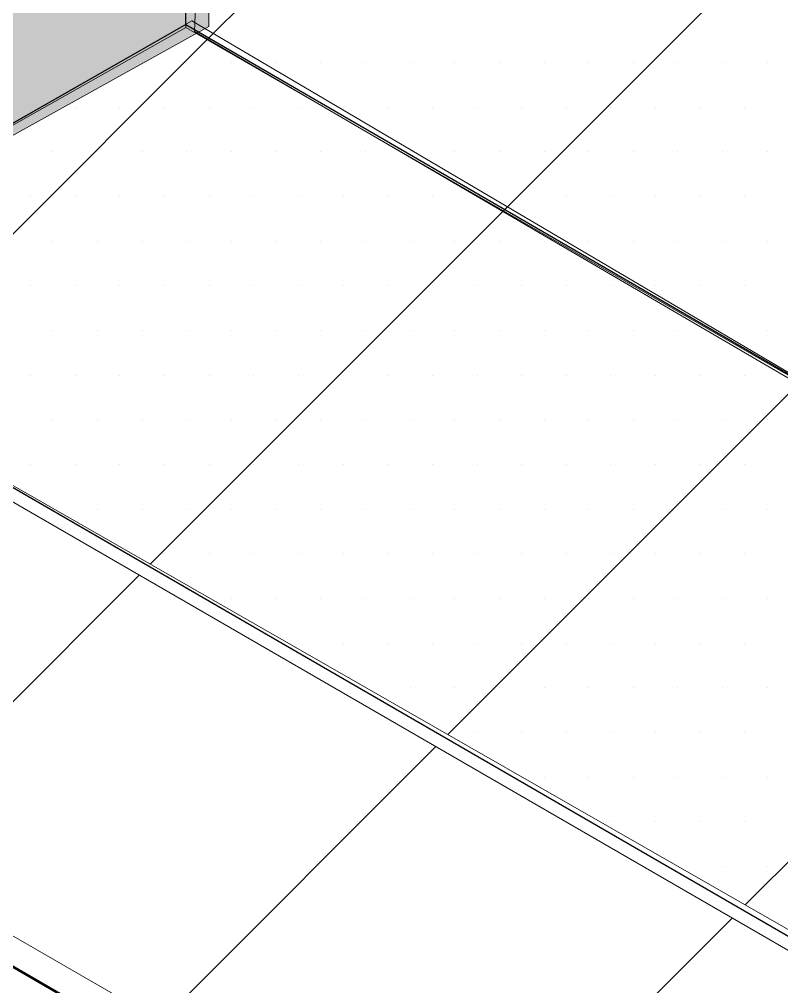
# Model space of a CAD drawing. Extents: x -1328 to 5679, y -4611 to 1603.
# Drawn here: x -246.78 to -223.73, y 946.5 to 975.73 of the extents above; entities that cross this region are included whole.
import ezdxf

# ---------------------------------------------------------------- set-up
doc = ezdxf.new("R2010")
doc.units = 0
doc.header["$MEASUREMENT"] = 0
for name, color, linetype, lineweight in [('.ATI-HATCH', 7, 'Continuous', 0), ('G-ANNO-TTLB', 7, 'Continuous', 0), ('Layer 12', 7, 'Continuous', 0), ('TYVEK', 7, 'Continuous', 0)]:
    doc.layers.add(name, color=color, linetype=linetype, lineweight=lineweight)
pattern_1 = [(45, (0, 0), (-7.07107, 7.07107), [])]

# ---------------------------------------------------------------- blocks, each defined once
blk = doc.blocks.new('Block_251')
at = {"layer": '.ATI-HATCH'}
for points in [[(-192.587, 947.13), (-192.587, 947.13), (-192.582, 962.97), (-192.582, 962.97), (-192.582, 962.97), (-223.739, 980.945), (-223.739, 980.945), (-223.739, 980.945), (-241.741, 991.338), (-241.741, 991.338), (-241.741, 991.338), (-241.741, 975.488), (-241.741, 975.488), (-241.741, 975.488), (-192.587, 947.13), (-192.587, 947.13)], [(-241.741, 975.488), (-241.741, 975.488), (-252.017, 969.7), (-252.017, 969.7), (-252.017, 969.7), (-256.57, 967.136), (-256.57, 967.136), (-256.57, 967.136), (-192.592, 930.126), (-192.592, 930.126), (-192.592, 930.126), (-192.587, 947.13), (-192.587, 947.13), (-192.587, 947.13), (-241.741, 975.488), (-241.741, 975.488)]]:
    blk.add_open_spline(points, degree=3, knots=[0, 0, 0, 0, 1, 1, 1, 2, 2, 2, 3, 3, 3, 4, 4, 4, 5, 5, 5, 5], dxfattribs=at)
at = {"layer": '.ATI-HATCH', "color": 8, "lineweight": 0, "true_color": 0x808080}
for points in [[(-243.064, 974.433), (-243.064, 974.433), (-243.064, 974.433), (-243.064, 974.433)], [(-241.714, 974.433), (-241.714, 974.433), (-241.714, 974.433), (-241.714, 974.433)], [(-240.364, 974.433), (-240.364, 974.433), (-240.364, 974.433), (-240.364, 974.433)], [(-239.013, 974.433), (-239.013, 974.433), (-239.013, 974.433), (-239.013, 974.433)], [(-237.663, 974.433), (-237.663, 974.433), (-237.663, 974.433), (-237.663, 974.433)], [(-236.313, 974.433), (-236.313, 974.433), (-236.313, 974.433), (-236.313, 974.433)], [(-234.963, 974.433), (-234.963, 974.433), (-234.963, 974.433), (-234.963, 974.433)], [(-233.613, 974.433), (-233.613, 974.433), (-233.613, 974.433), (-233.613, 974.433)], [(-232.262, 974.433), (-232.262, 974.433), (-232.262, 974.433), (-232.262, 974.433)], [(-230.912, 974.433), (-230.912, 974.433), (-230.912, 974.433), (-230.912, 974.433)], [(-229.562, 974.433), (-229.562, 974.433), (-229.562, 974.433), (-229.562, 974.433)], [(-228.212, 974.433), (-228.212, 974.433), (-228.212, 974.433), (-228.212, 974.433)], [(-226.862, 974.433), (-226.862, 974.433), (-226.862, 974.433), (-226.862, 974.433)], [(-225.511, 974.433), (-225.511, 974.433), (-225.511, 974.433), (-225.511, 974.433)], [(-224.161, 974.433), (-224.161, 974.433), (-224.161, 974.433), (-224.161, 974.433)], [(-245.089, 973.083), (-245.089, 973.083), (-245.089, 973.083), (-245.089, 973.083)], [(-243.739, 973.083), (-243.739, 973.083), (-243.739, 973.083), (-243.739, 973.083)], [(-242.389, 973.083), (-242.389, 973.083), (-242.389, 973.083), (-242.389, 973.083)], [(-241.039, 973.083), (-241.039, 973.083), (-241.039, 973.083), (-241.039, 973.083)], [(-239.688, 973.083), (-239.688, 973.083), (-239.688, 973.083), (-239.688, 973.083)], [(-238.338, 973.083), (-238.338, 973.083), (-238.338, 973.083), (-238.338, 973.083)], [(-236.988, 973.083), (-236.988, 973.083), (-236.988, 973.083), (-236.988, 973.083)], [(-235.638, 973.083), (-235.638, 973.083), (-235.638, 973.083), (-235.638, 973.083)], [(-234.288, 973.083), (-234.288, 973.083), (-234.288, 973.083), (-234.288, 973.083)], [(-232.938, 973.083), (-232.938, 973.083), (-232.938, 973.083), (-232.938, 973.083)], [(-231.587, 973.083), (-231.587, 973.083), (-231.587, 973.083), (-231.587, 973.083)], [(-230.237, 973.083), (-230.237, 973.083), (-230.237, 973.083), (-230.237, 973.083)], [(-228.887, 973.083), (-228.887, 973.083), (-228.887, 973.083), (-228.887, 973.083)], [(-227.537, 973.083), (-227.537, 973.083), (-227.537, 973.083), (-227.537, 973.083)], [(-226.187, 973.083), (-226.187, 973.083), (-226.187, 973.083), (-226.187, 973.083)], [(-224.836, 973.083), (-224.836, 973.083), (-224.836, 973.083), (-224.836, 973.083)], [(-245.764, 971.733), (-245.764, 971.733), (-245.764, 971.733), (-245.764, 971.733)], [(-244.414, 971.733), (-244.414, 971.733), (-244.414, 971.733), (-244.414, 971.733)], [(-243.064, 971.733), (-243.064, 971.733), (-243.064, 971.733), (-243.064, 971.733)], [(-241.714, 971.733), (-241.714, 971.733), (-241.714, 971.733), (-241.714, 971.733)], [(-240.364, 971.733), (-240.364, 971.733), (-240.364, 971.733), (-240.364, 971.733)], [(-239.013, 971.733), (-239.013, 971.733), (-239.013, 971.733), (-239.013, 971.733)], [(-237.663, 971.733), (-237.663, 971.733), (-237.663, 971.733), (-237.663, 971.733)], [(-236.313, 971.733), (-236.313, 971.733), (-236.313, 971.733), (-236.313, 971.733)], [(-234.963, 971.733), (-234.963, 971.733), (-234.963, 971.733), (-234.963, 971.733)], [(-233.613, 971.733), (-233.613, 971.733), (-233.613, 971.733), (-233.613, 971.733)], [(-232.262, 971.733), (-232.262, 971.733), (-232.262, 971.733), (-232.262, 971.733)], [(-230.912, 971.733), (-230.912, 971.733), (-230.912, 971.733), (-230.912, 971.733)], [(-229.562, 971.733), (-229.562, 971.733), (-229.562, 971.733), (-229.562, 971.733)], [(-228.212, 971.733), (-228.212, 971.733), (-228.212, 971.733), (-228.212, 971.733)], [(-226.862, 971.733), (-226.862, 971.733), (-226.862, 971.733), (-226.862, 971.733)], [(-225.511, 971.733), (-225.511, 971.733), (-225.511, 971.733), (-225.511, 971.733)], [(-224.161, 971.733), (-224.161, 971.733), (-224.161, 971.733), (-224.161, 971.733)], [(-246.439, 970.382), (-246.439, 970.382), (-246.439, 970.382), (-246.439, 970.382)], [(-245.089, 970.382), (-245.089, 970.382), (-245.089, 970.382), (-245.089, 970.382)], [(-243.739, 970.382), (-243.739, 970.382), (-243.739, 970.382), (-243.739, 970.382)], [(-242.389, 970.382), (-242.389, 970.382), (-242.389, 970.382), (-242.389, 970.382)], [(-241.039, 970.382), (-241.039, 970.382), (-241.039, 970.382), (-241.039, 970.382)], [(-239.688, 970.382), (-239.688, 970.382), (-239.688, 970.382), (-239.688, 970.382)], [(-238.338, 970.382), (-238.338, 970.382), (-238.338, 970.382), (-238.338, 970.382)], [(-236.988, 970.382), (-236.988, 970.382), (-236.988, 970.382), (-236.988, 970.382)], [(-235.638, 970.382), (-235.638, 970.382), (-235.638, 970.382), (-235.638, 970.382)], [(-234.288, 970.382), (-234.288, 970.382), (-234.288, 970.382), (-234.288, 970.382)], [(-232.938, 970.382), (-232.938, 970.382), (-232.938, 970.382), (-232.938, 970.382)], [(-231.587, 970.382), (-231.587, 970.382), (-231.587, 970.382), (-231.587, 970.382)], [(-230.237, 970.382), (-230.237, 970.382), (-230.237, 970.382), (-230.237, 970.382)], [(-228.887, 970.382), (-228.887, 970.382), (-228.887, 970.382), (-228.887, 970.382)], [(-227.537, 970.382), (-227.537, 970.382), (-227.537, 970.382), (-227.537, 970.382)], [(-226.187, 970.382), (-226.187, 970.382), (-226.187, 970.382), (-226.187, 970.382)], [(-224.836, 970.382), (-224.836, 970.382), (-224.836, 970.382), (-224.836, 970.382)], [(-245.764, 969.032), (-245.764, 969.032), (-245.764, 969.032), (-245.764, 969.032)], [(-244.414, 969.032), (-244.414, 969.032), (-244.414, 969.032), (-244.414, 969.032)], [(-243.064, 969.032), (-243.064, 969.032), (-243.064, 969.032), (-243.064, 969.032)], [(-241.714, 969.032), (-241.714, 969.032), (-241.714, 969.032), (-241.714, 969.032)], [(-240.364, 969.032), (-240.364, 969.032), (-240.364, 969.032), (-240.364, 969.032)], [(-239.013, 969.032), (-239.013, 969.032), (-239.013, 969.032), (-239.013, 969.032)], [(-237.663, 969.032), (-237.663, 969.032), (-237.663, 969.032), (-237.663, 969.032)], [(-236.313, 969.032), (-236.313, 969.032), (-236.313, 969.032), (-236.313, 969.032)], [(-234.963, 969.032), (-234.963, 969.032), (-234.963, 969.032), (-234.963, 969.032)], [(-233.613, 969.032), (-233.613, 969.032), (-233.613, 969.032), (-233.613, 969.032)], [(-232.262, 969.032), (-232.262, 969.032), (-232.262, 969.032), (-232.262, 969.032)], [(-230.912, 969.032), (-230.912, 969.032), (-230.912, 969.032), (-230.912, 969.032)], [(-229.562, 969.032), (-229.562, 969.032), (-229.562, 969.032), (-229.562, 969.032)], [(-228.212, 969.032), (-228.212, 969.032), (-228.212, 969.032), (-228.212, 969.032)], [(-226.862, 969.032), (-226.862, 969.032), (-226.862, 969.032), (-226.862, 969.032)], [(-225.511, 969.032), (-225.511, 969.032), (-225.511, 969.032), (-225.511, 969.032)], [(-224.161, 969.032), (-224.161, 969.032), (-224.161, 969.032), (-224.161, 969.032)], [(-246.439, 967.682), (-246.439, 967.682), (-246.439, 967.682), (-246.439, 967.682)], [(-245.089, 967.682), (-245.089, 967.682), (-245.089, 967.682), (-245.089, 967.682)], [(-243.739, 967.682), (-243.739, 967.682), (-243.739, 967.682), (-243.739, 967.682)], [(-242.389, 967.682), (-242.389, 967.682), (-242.389, 967.682), (-242.389, 967.682)], [(-241.039, 967.682), (-241.039, 967.682), (-241.039, 967.682), (-241.039, 967.682)], [(-239.688, 967.682), (-239.688, 967.682), (-239.688, 967.682), (-239.688, 967.682)], [(-238.338, 967.682), (-238.338, 967.682), (-238.338, 967.682), (-238.338, 967.682)], [(-236.988, 967.682), (-236.988, 967.682), (-236.988, 967.682), (-236.988, 967.682)], [(-235.638, 967.682), (-235.638, 967.682), (-235.638, 967.682), (-235.638, 967.682)], [(-234.288, 967.682), (-234.288, 967.682), (-234.288, 967.682), (-234.288, 967.682)], [(-232.938, 967.682), (-232.938, 967.682), (-232.938, 967.682), (-232.938, 967.682)], [(-231.587, 967.682), (-231.587, 967.682), (-231.587, 967.682), (-231.587, 967.682)], [(-230.237, 967.682), (-230.237, 967.682), (-230.237, 967.682), (-230.237, 967.682)], [(-228.887, 967.682), (-228.887, 967.682), (-228.887, 967.682), (-228.887, 967.682)], [(-227.537, 967.682), (-227.537, 967.682), (-227.537, 967.682), (-227.537, 967.682)], [(-226.187, 967.682), (-226.187, 967.682), (-226.187, 967.682), (-226.187, 967.682)], [(-224.836, 967.682), (-224.836, 967.682), (-224.836, 967.682), (-224.836, 967.682)], [(-245.764, 966.332), (-245.764, 966.332), (-245.764, 966.332), (-245.764, 966.332)], [(-244.414, 966.332), (-244.414, 966.332), (-244.414, 966.332), (-244.414, 966.332)], [(-243.064, 966.332), (-243.064, 966.332), (-243.064, 966.332), (-243.064, 966.332)], [(-241.714, 966.332), (-241.714, 966.332), (-241.714, 966.332), (-241.714, 966.332)], [(-240.364, 966.332), (-240.364, 966.332), (-240.364, 966.332), (-240.364, 966.332)], [(-239.013, 966.332), (-239.013, 966.332), (-239.013, 966.332), (-239.013, 966.332)], [(-237.663, 966.332), (-237.663, 966.332), (-237.663, 966.332), (-237.663, 966.332)], [(-236.313, 966.332), (-236.313, 966.332), (-236.313, 966.332), (-236.313, 966.332)], [(-234.963, 966.332), (-234.963, 966.332), (-234.963, 966.332), (-234.963, 966.332)], [(-233.613, 966.332), (-233.613, 966.332), (-233.613, 966.332), (-233.613, 966.332)], [(-232.262, 966.332), (-232.262, 966.332), (-232.262, 966.332), (-232.262, 966.332)], [(-230.912, 966.332), (-230.912, 966.332), (-230.912, 966.332), (-230.912, 966.332)], [(-229.562, 966.332), (-229.562, 966.332), (-229.562, 966.332), (-229.562, 966.332)], [(-228.212, 966.332), (-228.212, 966.332), (-228.212, 966.332), (-228.212, 966.332)], [(-226.862, 966.332), (-226.862, 966.332), (-226.862, 966.332), (-226.862, 966.332)], [(-225.511, 966.332), (-225.511, 966.332), (-225.511, 966.332), (-225.511, 966.332)], [(-224.161, 966.332), (-224.161, 966.332), (-224.161, 966.332), (-224.161, 966.332)], [(-246.439, 964.982), (-246.439, 964.982), (-246.439, 964.982), (-246.439, 964.982)], [(-245.089, 964.982), (-245.089, 964.982), (-245.089, 964.982), (-245.089, 964.982)], [(-243.739, 964.982), (-243.739, 964.982), (-243.739, 964.982), (-243.739, 964.982)], [(-242.389, 964.982), (-242.389, 964.982), (-242.389, 964.982), (-242.389, 964.982)], [(-241.039, 964.982), (-241.039, 964.982), (-241.039, 964.982), (-241.039, 964.982)], [(-239.688, 964.982), (-239.688, 964.982), (-239.688, 964.982), (-239.688, 964.982)], [(-238.338, 964.982), (-238.338, 964.982), (-238.338, 964.982), (-238.338, 964.982)], [(-236.988, 964.982), (-236.988, 964.982), (-236.988, 964.982), (-236.988, 964.982)], [(-235.638, 964.982), (-235.638, 964.982), (-235.638, 964.982), (-235.638, 964.982)], [(-234.288, 964.982), (-234.288, 964.982), (-234.288, 964.982), (-234.288, 964.982)], [(-232.938, 964.982), (-232.938, 964.982), (-232.938, 964.982), (-232.938, 964.982)], [(-231.587, 964.982), (-231.587, 964.982), (-231.587, 964.982), (-231.587, 964.982)], [(-230.237, 964.982), (-230.237, 964.982), (-230.237, 964.982), (-230.237, 964.982)], [(-228.887, 964.982), (-228.887, 964.982), (-228.887, 964.982), (-228.887, 964.982)], [(-227.537, 964.982), (-227.537, 964.982), (-227.537, 964.982), (-227.537, 964.982)], [(-226.187, 964.982), (-226.187, 964.982), (-226.187, 964.982), (-226.187, 964.982)], [(-224.836, 964.982), (-224.836, 964.982), (-224.836, 964.982), (-224.836, 964.982)], [(-245.764, 963.631), (-245.764, 963.631), (-245.764, 963.631), (-245.764, 963.631)], [(-244.414, 963.631), (-244.414, 963.631), (-244.414, 963.631), (-244.414, 963.631)], [(-243.064, 963.631), (-243.064, 963.631), (-243.064, 963.631), (-243.064, 963.631)], [(-241.714, 963.631), (-241.714, 963.631), (-241.714, 963.631), (-241.714, 963.631)], [(-240.364, 963.631), (-240.364, 963.631), (-240.364, 963.631), (-240.364, 963.631)], [(-239.013, 963.631), (-239.013, 963.631), (-239.013, 963.631), (-239.013, 963.631)], [(-237.663, 963.631), (-237.663, 963.631), (-237.663, 963.631), (-237.663, 963.631)], [(-236.313, 963.631), (-236.313, 963.631), (-236.313, 963.631), (-236.313, 963.631)], [(-234.963, 963.631), (-234.963, 963.631), (-234.963, 963.631), (-234.963, 963.631)], [(-233.613, 963.631), (-233.613, 963.631), (-233.613, 963.631), (-233.613, 963.631)], [(-232.262, 963.631), (-232.262, 963.631), (-232.262, 963.631), (-232.262, 963.631)], [(-230.912, 963.631), (-230.912, 963.631), (-230.912, 963.631), (-230.912, 963.631)], [(-229.562, 963.631), (-229.562, 963.631), (-229.562, 963.631), (-229.562, 963.631)], [(-228.212, 963.631), (-228.212, 963.631), (-228.212, 963.631), (-228.212, 963.631)], [(-226.862, 963.631), (-226.862, 963.631), (-226.862, 963.631), (-226.862, 963.631)], [(-225.511, 963.631), (-225.511, 963.631), (-225.511, 963.631), (-225.511, 963.631)], [(-224.161, 963.631), (-224.161, 963.631), (-224.161, 963.631), (-224.161, 963.631)], [(-246.439, 962.281), (-246.439, 962.281), (-246.439, 962.281), (-246.439, 962.281)], [(-245.089, 962.281), (-245.089, 962.281), (-245.089, 962.281), (-245.089, 962.281)], [(-243.739, 962.281), (-243.739, 962.281), (-243.739, 962.281), (-243.739, 962.281)], [(-242.389, 962.281), (-242.389, 962.281), (-242.389, 962.281), (-242.389, 962.281)], [(-241.039, 962.281), (-241.039, 962.281), (-241.039, 962.281), (-241.039, 962.281)], [(-239.688, 962.281), (-239.688, 962.281), (-239.688, 962.281), (-239.688, 962.281)], [(-238.338, 962.281), (-238.338, 962.281), (-238.338, 962.281), (-238.338, 962.281)], [(-236.988, 962.281), (-236.988, 962.281), (-236.988, 962.281), (-236.988, 962.281)], [(-235.638, 962.281), (-235.638, 962.281), (-235.638, 962.281), (-235.638, 962.281)], [(-234.288, 962.281), (-234.288, 962.281), (-234.288, 962.281), (-234.288, 962.281)], [(-232.938, 962.281), (-232.938, 962.281), (-232.938, 962.281), (-232.938, 962.281)], [(-231.587, 962.281), (-231.587, 962.281), (-231.587, 962.281), (-231.587, 962.281)], [(-230.237, 962.281), (-230.237, 962.281), (-230.237, 962.281), (-230.237, 962.281)], [(-228.887, 962.281), (-228.887, 962.281), (-228.887, 962.281), (-228.887, 962.281)], [(-227.537, 962.281), (-227.537, 962.281), (-227.537, 962.281), (-227.537, 962.281)], [(-226.187, 962.281), (-226.187, 962.281), (-226.187, 962.281), (-226.187, 962.281)], [(-224.836, 962.281), (-224.836, 962.281), (-224.836, 962.281), (-224.836, 962.281)], [(-245.764, 960.931), (-245.764, 960.931), (-245.764, 960.931), (-245.764, 960.931)], [(-244.414, 960.931), (-244.414, 960.931), (-244.414, 960.931), (-244.414, 960.931)], [(-243.064, 960.931), (-243.064, 960.931), (-243.064, 960.931), (-243.064, 960.931)], [(-241.714, 960.931), (-241.714, 960.931), (-241.714, 960.931), (-241.714, 960.931)], [(-240.364, 960.931), (-240.364, 960.931), (-240.364, 960.931), (-240.364, 960.931)], [(-239.013, 960.931), (-239.013, 960.931), (-239.013, 960.931), (-239.013, 960.931)], [(-237.663, 960.931), (-237.663, 960.931), (-237.663, 960.931), (-237.663, 960.931)], [(-236.313, 960.931), (-236.313, 960.931), (-236.313, 960.931), (-236.313, 960.931)], [(-234.963, 960.931), (-234.963, 960.931), (-234.963, 960.931), (-234.963, 960.931)], [(-233.613, 960.931), (-233.613, 960.931), (-233.613, 960.931), (-233.613, 960.931)], [(-232.262, 960.931), (-232.262, 960.931), (-232.262, 960.931), (-232.262, 960.931)], [(-230.912, 960.931), (-230.912, 960.931), (-230.912, 960.931), (-230.912, 960.931)], [(-229.562, 960.931), (-229.562, 960.931), (-229.562, 960.931), (-229.562, 960.931)], [(-228.212, 960.931), (-228.212, 960.931), (-228.212, 960.931), (-228.212, 960.931)], [(-226.862, 960.931), (-226.862, 960.931), (-226.862, 960.931), (-226.862, 960.931)], [(-225.511, 960.931), (-225.511, 960.931), (-225.511, 960.931), (-225.511, 960.931)], [(-224.161, 960.931), (-224.161, 960.931), (-224.161, 960.931), (-224.161, 960.931)], [(-242.389, 959.581), (-242.389, 959.581), (-242.389, 959.581), (-242.389, 959.581)], [(-241.039, 959.581), (-241.039, 959.581), (-241.039, 959.581), (-241.039, 959.581)], [(-239.688, 959.581), (-239.688, 959.581), (-239.688, 959.581), (-239.688, 959.581)], [(-238.338, 959.581), (-238.338, 959.581), (-238.338, 959.581), (-238.338, 959.581)], [(-236.988, 959.581), (-236.988, 959.581), (-236.988, 959.581), (-236.988, 959.581)], [(-235.638, 959.581), (-235.638, 959.581), (-235.638, 959.581), (-235.638, 959.581)], [(-234.288, 959.581), (-234.288, 959.581), (-234.288, 959.581), (-234.288, 959.581)], [(-232.938, 959.581), (-232.938, 959.581), (-232.938, 959.581), (-232.938, 959.581)], [(-231.587, 959.581), (-231.587, 959.581), (-231.587, 959.581), (-231.587, 959.581)], [(-230.237, 959.581), (-230.237, 959.581), (-230.237, 959.581), (-230.237, 959.581)], [(-228.887, 959.581), (-228.887, 959.581), (-228.887, 959.581), (-228.887, 959.581)], [(-227.537, 959.581), (-227.537, 959.581), (-227.537, 959.581), (-227.537, 959.581)], [(-226.187, 959.581), (-226.187, 959.581), (-226.187, 959.581), (-226.187, 959.581)], [(-224.836, 959.581), (-224.836, 959.581), (-224.836, 959.581), (-224.836, 959.581)], [(-240.364, 958.231), (-240.364, 958.231), (-240.364, 958.231), (-240.364, 958.231)], [(-239.013, 958.231), (-239.013, 958.231), (-239.013, 958.231), (-239.013, 958.231)], [(-237.663, 958.231), (-237.663, 958.231), (-237.663, 958.231), (-237.663, 958.231)], [(-236.313, 958.231), (-236.313, 958.231), (-236.313, 958.231), (-236.313, 958.231)], [(-234.963, 958.231), (-234.963, 958.231), (-234.963, 958.231), (-234.963, 958.231)], [(-233.613, 958.231), (-233.613, 958.231), (-233.613, 958.231), (-233.613, 958.231)], [(-232.262, 958.231), (-232.262, 958.231), (-232.262, 958.231), (-232.262, 958.231)], [(-230.912, 958.231), (-230.912, 958.231), (-230.912, 958.231), (-230.912, 958.231)], [(-229.562, 958.231), (-229.562, 958.231), (-229.562, 958.231), (-229.562, 958.231)], [(-228.212, 958.231), (-228.212, 958.231), (-228.212, 958.231), (-228.212, 958.231)], [(-226.862, 958.231), (-226.862, 958.231), (-226.862, 958.231), (-226.862, 958.231)], [(-225.511, 958.231), (-225.511, 958.231), (-225.511, 958.231), (-225.511, 958.231)], [(-224.161, 958.231), (-224.161, 958.231), (-224.161, 958.231), (-224.161, 958.231)], [(-238.338, 956.881), (-238.338, 956.881), (-238.338, 956.881), (-238.338, 956.881)], [(-236.988, 956.881), (-236.988, 956.881), (-236.988, 956.881), (-236.988, 956.881)], [(-235.638, 956.881), (-235.638, 956.881), (-235.638, 956.881), (-235.638, 956.881)], [(-234.288, 956.881), (-234.288, 956.881), (-234.288, 956.881), (-234.288, 956.881)], [(-232.938, 956.881), (-232.938, 956.881), (-232.938, 956.881), (-232.938, 956.881)], [(-231.587, 956.881), (-231.587, 956.881), (-231.587, 956.881), (-231.587, 956.881)], [(-230.237, 956.881), (-230.237, 956.881), (-230.237, 956.881), (-230.237, 956.881)], [(-228.887, 956.881), (-228.887, 956.881), (-228.887, 956.881), (-228.887, 956.881)], [(-227.537, 956.881), (-227.537, 956.881), (-227.537, 956.881), (-227.537, 956.881)], [(-226.187, 956.881), (-226.187, 956.881), (-226.187, 956.881), (-226.187, 956.881)], [(-224.836, 956.881), (-224.836, 956.881), (-224.836, 956.881), (-224.836, 956.881)], [(-236.313, 955.53), (-236.313, 955.53), (-236.313, 955.53), (-236.313, 955.53)], [(-234.963, 955.53), (-234.963, 955.53), (-234.963, 955.53), (-234.963, 955.53)], [(-233.613, 955.53), (-233.613, 955.53), (-233.613, 955.53), (-233.613, 955.53)], [(-232.262, 955.53), (-232.262, 955.53), (-232.262, 955.53), (-232.262, 955.53)], [(-230.912, 955.53), (-230.912, 955.53), (-230.912, 955.53), (-230.912, 955.53)], [(-229.562, 955.53), (-229.562, 955.53), (-229.562, 955.53), (-229.562, 955.53)], [(-228.212, 955.53), (-228.212, 955.53), (-228.212, 955.53), (-228.212, 955.53)], [(-226.862, 955.53), (-226.862, 955.53), (-226.862, 955.53), (-226.862, 955.53)], [(-225.511, 955.53), (-225.511, 955.53), (-225.511, 955.53), (-225.511, 955.53)], [(-224.161, 955.53), (-224.161, 955.53), (-224.161, 955.53), (-224.161, 955.53)], [(-232.938, 954.18), (-232.938, 954.18), (-232.938, 954.18), (-232.938, 954.18)], [(-231.587, 954.18), (-231.587, 954.18), (-231.587, 954.18), (-231.587, 954.18)], [(-230.237, 954.18), (-230.237, 954.18), (-230.237, 954.18), (-230.237, 954.18)], [(-228.887, 954.18), (-228.887, 954.18), (-228.887, 954.18), (-228.887, 954.18)], [(-227.537, 954.18), (-227.537, 954.18), (-227.537, 954.18), (-227.537, 954.18)], [(-226.187, 954.18), (-226.187, 954.18), (-226.187, 954.18), (-226.187, 954.18)], [(-224.836, 954.18), (-224.836, 954.18), (-224.836, 954.18), (-224.836, 954.18)], [(-230.912, 952.83), (-230.912, 952.83), (-230.912, 952.83), (-230.912, 952.83)], [(-229.562, 952.83), (-229.562, 952.83), (-229.562, 952.83), (-229.562, 952.83)], [(-228.212, 952.83), (-228.212, 952.83), (-228.212, 952.83), (-228.212, 952.83)], [(-226.862, 952.83), (-226.862, 952.83), (-226.862, 952.83), (-226.862, 952.83)], [(-225.511, 952.83), (-225.511, 952.83), (-225.511, 952.83), (-225.511, 952.83)], [(-224.161, 952.83), (-224.161, 952.83), (-224.161, 952.83), (-224.161, 952.83)], [(-228.887, 951.48), (-228.887, 951.48), (-228.887, 951.48), (-228.887, 951.48)], [(-227.537, 951.48), (-227.537, 951.48), (-227.537, 951.48), (-227.537, 951.48)], [(-226.187, 951.48), (-226.187, 951.48), (-226.187, 951.48), (-226.187, 951.48)], [(-224.836, 951.48), (-224.836, 951.48), (-224.836, 951.48), (-224.836, 951.48)], [(-226.862, 950.13), (-226.862, 950.13), (-226.862, 950.13), (-226.862, 950.13)], [(-225.511, 950.13), (-225.511, 950.13), (-225.511, 950.13), (-225.511, 950.13)], [(-224.161, 950.13), (-224.161, 950.13), (-224.161, 950.13), (-224.161, 950.13)], [(-224.836, 948.779), (-224.836, 948.779), (-224.836, 948.779), (-224.836, 948.779)]]:
    blk.add_open_spline(points, degree=3, dxfattribs=at)

msp = doc.modelspace()

# ---------------------------------------------------------------- hatches: boundary and pattern name
at = {"layer": 'G-ANNO-TTLB', "true_color": 0xff00ff, "transparency": 33554687}
h = msp.add_hatch(color=6, dxfattribs=at)
edge = h.paths.add_edge_path()
edge.add_spline(control_points=[(1625.998, -853.91), (1625.998, -853.91), (-1303.52, -853.91), (-1303.52, -853.91), (-1303.52, -853.91), (-1303.52, 1603.09), (-1303.52, 1603.09), (-1303.52, 1603.09), (1625.998, 1603.09), (1625.998, 1603.09), (1625.998, 1603.09), (1625.998, -853.91), (1625.998, -853.91)], knot_values=[0, 0, 0, 0, 1, 1, 1, 2, 2, 2, 3, 3, 3, 4, 4, 4, 4], degree=3, periodic=0)
edge = h.paths.add_edge_path()
edge.add_spline(control_points=[(-1294.52, 1594.09), (-1294.52, 1594.09), (-1294.52, -844.91), (-1294.52, -844.91), (-1294.52, -844.91), (1616.998, -844.91), (1616.998, -844.91), (1616.998, -844.91), (1616.998, 1594.09), (1616.998, 1594.09), (1616.998, 1594.09), (-1294.52, 1594.09), (-1294.52, 1594.09)], knot_values=[0, 0, 0, 0, 1, 1, 1, 2, 2, 2, 3, 3, 3, 4, 4, 4, 4], degree=3, periodic=0)
edge.add_line((-1294.52, 1594.09), (-1294.52, 1594.09))
at = {"layer": 'Layer 12', "true_color": 0x848484, "transparency": 33554457}
h = msp.add_hatch(color=252, dxfattribs=at)
h.dxf.hatch_style = 2
h.paths.add_polyline_path([(-241.046, 975.519), (-274.519, 956.926), (-274.555, 985.309), (-241.354, 1003.357)])
at = {"layer": 'Layer 12', "true_color": 0x000000, "transparency": 33554687}
h = msp.add_hatch(dxfattribs=at)
h.set_pattern_fill('_U', color=18, scale=10, angle=45, style=2, pattern_type=0)
h.set_pattern_definition(pattern_1)
h.paths.add_polyline_path([(-192.72, 946.918), (-241.477, 975.368), (-240.899, 990.411), (-192.993, 962.809)])
h = msp.add_hatch(dxfattribs=at)
h.set_pattern_fill('_U', color=18, scale=10, angle=45, style=2, pattern_type=0)
h.set_pattern_definition(pattern_1)
h.paths.add_polyline_path([(-192.859, 930.668), (-256.57, 967.136), (-241.557, 975.686), (-192.859, 946.999)])
h = msp.add_hatch(dxfattribs=at)
h.set_pattern_fill('_U', color=18, scale=10, angle=45, style=2, pattern_type=0)
h.set_pattern_definition(pattern_1)
h.paths.add_polyline_path([(-192.853, 929.856), (-192.637, 916.684), (-268.505, 960.444), (-257.062, 966.971)])

# ---------------------------------------------------------------- linework, layer by layer
at = {"layer": 'G-ANNO-TTLB'}
for points in [[(1625.998, -853.91), (1625.998, -853.91), (-1303.52, -853.91), (-1303.52, -853.91), (-1303.52, -853.91), (-1303.52, 1603.09), (-1303.52, 1603.09), (-1303.52, 1603.09), (1625.998, 1603.09), (1625.998, 1603.09), (1625.998, 1603.09), (1625.998, -853.91), (1625.998, -853.91)], [(-1294.52, 1594.09), (-1294.52, 1594.09), (-1294.52, -844.91), (-1294.52, -844.91), (-1294.52, -844.91), (1616.998, -844.91), (1616.998, -844.91), (1616.998, -844.91), (1616.998, 1594.09), (1616.998, 1594.09), (1616.998, 1594.09), (-1294.52, 1594.09), (-1294.52, 1594.09)]]:
    msp.add_open_spline(points, degree=3, knots=[0, 0, 0, 0, 1, 1, 1, 2, 2, 2, 3, 3, 3, 4, 4, 4, 4], dxfattribs=at)
at = {"layer": 'Layer 12'}
for points in [[(-241.046, 975.519), (-274.519, 956.926), (-274.555, 985.309), (-241.354, 1003.357)], [(-192.72, 946.918), (-241.477, 975.368), (-240.899, 990.411), (-192.993, 962.809)], [(-192.859, 930.668), (-256.57, 967.136), (-241.557, 975.686), (-192.859, 946.999)], [(-192.853, 929.856), (-192.637, 916.684), (-268.505, 960.444), (-257.062, 966.971)]]:
    msp.add_lwpolyline(points, close=True, dxfattribs=at)
at = {"layer": 'TYVEK', "color": 4, "lineweight": 25, "true_color": 0x00ffff}
for p, q in [((-241.741, 975.581), (-241.741, 1003.663)), ((-241.741, 975.581), (-252.017, 969.703)), ((-241.741, 975.581), (-192.456, 946.999)), ((-256.57, 967.136), (-192.573, 930.115)), ((-269.265, 959.99), (-192.595, 915.636))]:
    msp.add_line(p, q, dxfattribs=at)
at = {"layer": 'TYVEK', "color": 18, "lineweight": 60, "true_color": 0x000000}
msp.add_line((-192.548, 915.617), (-269.265, 959.997), dxfattribs=at)

# ---------------------------------------------------------------- block references
at = {"layer": '.ATI-HATCH'}
msp.add_blockref('Block_251', (0, 0), dxfattribs=at)

doc.saveas('drawing.dxf')
